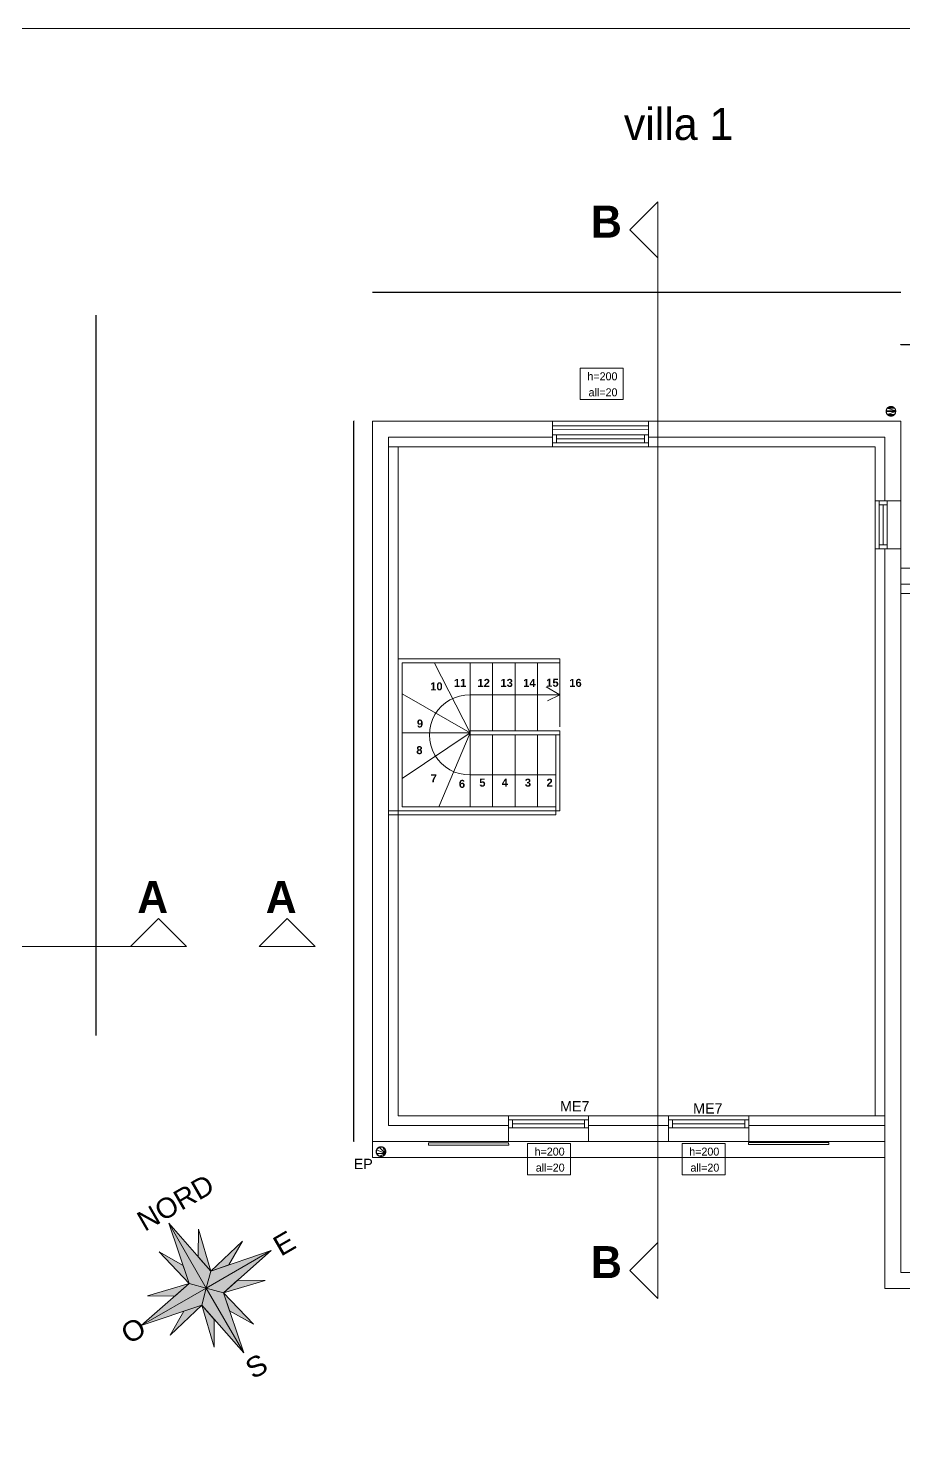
# Model space of a CAD drawing. Header units: metres. Extents: x -12536 to 12621, y -17191 to 9596.
# Drawn here: x -9875 to -8782, y 6367 to 8149 of the extents above; entities that cross this region are included whole.
import ezdxf
from ezdxf.enums import TextEntityAlignment as Align
from ezdxf.lldxf.tags import DXFTag

# ---------------------------------------------------------------- set-up
doc = ezdxf.new("R2010")
doc.units = ezdxf.units.M
doc.header["$MEASUREMENT"] = 0
doc.header["$PDMODE"] = 2
doc.header["$PDSIZE"] = 0.25
for name, color, linetype in [('Calque commun', 7, 'Continuous'), ('Cotations', 7, 'Continuous'), ('Layer100', 7, 'Continuous'), ('Layer4', 7, 'Continuous'), ('Layer9', 7, 'Continuous'), ('Textes', 7, 'Continuous')]:
    doc.layers.add(name, color=color, linetype=linetype)
doc.styles.add('Arial', font='arial.ttf', dxfattribs={"height": 0.128})
doc.styles.add('Arial11', font='arial.ttf', dxfattribs={"width": 1.037433, "height": 1.5})
doc.styles.add('Arial12', font='arial.ttf', dxfattribs={"width": 1.027642, "height": 1.5})
doc.styles.add('Arial13', font='arial.ttf', dxfattribs={"width": 0.996783, "height": 1.5})
doc.styles.add('Arial14', font='arial.ttf', dxfattribs={"width": 1.037433, "height": 1.5})
doc.styles.add('Arial2', font='', dxfattribs={"height": 0.1})
doc.styles.add('Century Gothic', font='GOTHICB.TTF', dxfattribs={"height": 0.4})
doc.styles.add('Century Gothic4', font='GOTHIC.TTF', dxfattribs={"height": 0.4})
doc.styles.add('Century Gothic6', font='GOTHIC.TTF', dxfattribs={"height": 0.18})
doc.styles.add('Century Gothic8', font='GOTHIC.TTF', dxfattribs={"height": 0.1})
doc.styles.get('Arial2').set_extended_font_data('Arial', bold=True)
tags = doc.linetypes.add('DASHDOT2', pattern=[0.5, 0.25, -0.125, 0, -0.125]).pattern_tags.tags
tags[10:11] = [DXFTag(74, 4), DXFTag(75, 0), DXFTag(340, '0'), DXFTag(46, 1.0), DXFTag(50, 0.0), DXFTag(44, 0.0), DXFTag(45, 0.0)]
tags[8:9] = [DXFTag(74, 4), DXFTag(75, 0), DXFTag(340, '0'), DXFTag(46, 1.0), DXFTag(50, 0.0), DXFTag(44, 0.0), DXFTag(45, 0.0)]
tags[6:7] = [DXFTag(74, 4), DXFTag(75, 0), DXFTag(340, '0'), DXFTag(46, 1.0), DXFTag(50, 0.0), DXFTag(44, 0.0), DXFTag(45, 0.0)]
tags[4:5] = [DXFTag(74, 4), DXFTag(75, 0), DXFTag(340, '0'), DXFTag(46, 1.0), DXFTag(50, 0.0), DXFTag(44, 0.0), DXFTag(45, 0.0)]
tags = doc.linetypes.add('HIDDEN', pattern=[0.375, 0.25, -0.125]).pattern_tags.tags
tags[6:7] = [DXFTag(74, 4), DXFTag(75, 0), DXFTag(340, '0'), DXFTag(46, 1.0), DXFTag(50, 0.0), DXFTag(44, 0.0), DXFTag(45, 0.0)]
tags[4:5] = [DXFTag(74, 4), DXFTag(75, 0), DXFTag(340, '0'), DXFTag(46, 1.0), DXFTag(50, 0.0), DXFTag(44, 0.0), DXFTag(45, 0.0)]
tags = doc.linetypes.add('HIDDENX2', pattern=[0.75, 0.5, -0.25]).pattern_tags.tags
tags[6:7] = [DXFTag(74, 4), DXFTag(75, 0), DXFTag(340, '0'), DXFTag(46, 1.0), DXFTag(50, 0.0), DXFTag(44, 0.0), DXFTag(45, 0.0)]
tags[4:5] = [DXFTag(74, 4), DXFTag(75, 0), DXFTag(340, '0'), DXFTag(46, 1.0), DXFTag(50, 0.0), DXFTag(44, 0.0), DXFTag(45, 0.0)]
doc.dimstyles.new('DIM7', dxfattribs={"dimtxt": 0.18, "dimasz": 0.035, "dimexe": 0.05, "dimexo": 0, "dimgap": 0.05, "dimtad": 1, "dimzin": 1, "dimdsep": 46, "dimtxsty": 'Century Gothic6', "dimblk": 'ORIGIN', "dimcen": 0.09, "dimdle": 0.05, "dimadec": 0, "dimazin": 0, "dimtfac": 1, "dimtdec": 4, "dimtix": 1, "dimtofl": 0, "dimtmove": 0, "dimatfit": 3, "dimfxl": 0.05, "dimfxlon": 1, "dimfrac": 2, "dimtolj": 1, "dimtzin": 0, "dimarcsym": 2})

# ---------------------------------------------------------------- blocks, each defined once
blk = doc.blocks.new('_ORIGIN')
at = {"color": 0, "linetype": 'ByBlock', "lineweight": -2}
blk.add_line((0, 0), (-1, 0), dxfattribs=at)
blk.add_circle((0, 0), 0.5, dxfattribs=at)
blk = doc.blocks.new('*D451')
at = {"layer": 'Calque commun', "color": 0, "linetype": 'ByBlock', "lineweight": -2, "transparency": 16777216}
for p, q in [((-9468.3, 7658.3), (-9468.4, 7658.3)), ((-9468.4, 7658.3), (-9468.4, 7658.2)), ((-9468.4, 6758.3), (-9468.4, 7658.2)), ((-9468.3, 6758.3), (-9468.4, 6758.3))]:
    blk.add_line(p, q, dxfattribs=at)
at = {"layer": 'Calque commun', "color": 0, "linetype": 'Continuous', "lineweight": -2, "transparency": 16777216}
blk.add_line((-9468.4, 7658.3), (-9468.4, 7658.3), dxfattribs=at)
at = {"layer": 'Defpoints', "color": 0, "linetype": 'Continuous', "transparency": 16777216}
for p in [(-9468.4, 7658.3), (-9397.5, 7658.3), (-9397.5, 6758.3)]:
    blk.add_point(p, dxfattribs=at)
at = {"layer": 'Calque commun', "color": 0, "linetype": 'Continuous', "lineweight": -2, "transparency": 16777216, "xscale": 0.03500000014901161, "yscale": 0.03500000014901161, "zscale": 0.03500000014901161, "rotation": 270}
for p in [(-9468.4, 7658.3), (-9468.4, 6758.3)]:
    blk.add_blockref('_ORIGIN', p, dxfattribs=at)
at = {"layer": 'Calque commun', "color": 0, "linetype": 'Continuous', "lineweight": 5, "transparency": 16777216, "insert": (-9468.4, 7208.3), "char_height": 0.18, "attachment_point": 8, "rotation": 90, "line_spacing_factor": 0.773441, "style": 'Century Gothic6'}
blk.add_mtext('\\A1;900.00', dxfattribs=at)
blk = doc.blocks.new('Block52766')
at = {"layer": 'Calque commun', "color": 7, "linetype": 'Continuous', "lineweight": 20}
for p, q in [((30.904, -15.671), (30.704, -15.671)), ((30.904, -15.871), (30.904, -15.871))]:
    blk.add_line(p, q, dxfattribs=at)
at = {"layer": 'Calque commun', "color": 7, "linetype": 'Continuous', "lineweight": 5}
blk.add_line((30.904, -15.991), (31.024, -15.991), dxfattribs=at)
blk = doc.blocks.new('Block52770')
at = {"layer": 'Calque commun', "color": 7, "linetype": 'Continuous', "lineweight": 20}
for p, q in [((37.304, -16.667), (37.304, -15.671)), ((37.304, -24.671), (37.304, -17.267))]:
    blk.add_line(p, q, dxfattribs=at)
at = {"layer": 'Calque commun', "color": 7, "linetype": 'Continuous', "lineweight": 5}
for p, q in [((36.984, -16.667), (36.984, -15.991)), ((37.104, -16.667), (37.104, -15.871)), ((36.984, -24.351), (36.984, -17.267)), ((37.104, -24.471), (37.104, -17.267))]:
    blk.add_line(p, q, dxfattribs=at)
blk = doc.blocks.new('Block52771')
at = {"layer": 'Calque commun', "color": 7, "linetype": 'Continuous', "lineweight": 20}
for p, q in [((30.704, -15.671), (32.954, -15.671)), ((34.154, -15.671), (37.304, -15.671))]:
    blk.add_line(p, q, dxfattribs=at)
at = {"layer": 'Calque commun', "color": 7, "linetype": 'Continuous', "lineweight": 5}
for p, q in [((30.904, -15.871), (32.954, -15.871)), ((31.024, -15.991), (32.954, -15.991)), ((34.154, -15.871), (37.104, -15.871)), ((34.154, -15.991), (36.984, -15.991))]:
    blk.add_line(p, q, dxfattribs=at)
blk = doc.blocks.new('Block52772')
at = {"layer": 'Calque commun', "color": 7, "linetype": 'Continuous', "lineweight": 20}
blk.add_line((30.704, -15.671), (30.704, -24.671), dxfattribs=at)
at = {"layer": 'Calque commun', "color": 7, "linetype": 'Continuous', "lineweight": 5}
for p, q in [((30.904, -15.871), (30.904, -24.471)), ((31.024, -15.991), (31.024, -24.351))]:
    blk.add_line(p, q, dxfattribs=at)
blk = doc.blocks.new('Block52773')
at = {"layer": 'Calque commun', "color": 7, "linetype": 'Continuous', "lineweight": 5}
for p, q in [((31.024, -24.351), (32.404, -24.351)), ((33.404, -24.351), (34.404, -24.351)), ((35.404, -24.351), (37.104, -24.351)), ((37.104, -24.351), (37.104, -24.671)), ((30.904, -24.471), (32.404, -24.471)), ((33.404, -24.471), (34.404, -24.471)), ((35.404, -24.471), (37.104, -24.471))]:
    blk.add_line(p, q, dxfattribs=at)
at = {"layer": 'Calque commun', "color": 7, "linetype": 'Continuous', "lineweight": 20}
for p, q in [((30.704, -24.671), (32.404, -24.671)), ((33.404, -24.671), (34.404, -24.671)), ((35.404, -24.671), (37.104, -24.671))]:
    blk.add_line(p, q, dxfattribs=at)
blk = doc.blocks.new('@PRES_1_$$_1-7')
at = {"layer": 'Calque commun', "color": 5, "linetype": 'Continuous', "lineweight": 5}
for p, q in [((0, 0.32), (1.2, 0.32)), ((1.2, 0.15), (0, 0.15)), ((1.2, 0.05), (0, 0.05)), ((0, 0), (1.2, 0)), ((0.05, 0.05), (0.05, 0.15)), ((0.05, 0.1), (1.15, 0.1)), ((1.15, 0.15), (1.15, 0.05))]:
    blk.add_line(p, q, dxfattribs=at)
blk = doc.blocks.new('@PRES_1_$$_1-8')
at = {"layer": 'Calque commun', "color": 7, "linetype": 'Continuous', "lineweight": 5}
blk.add_line((0, 0), (0, 0.32), dxfattribs=at)
blk = doc.blocks.new('@PRES_1_$$_1-9')
at = {"layer": 'Calque commun', "color": 7, "linetype": 'Continuous', "lineweight": 5}
blk.add_line((0, 0), (0, 0.32), dxfattribs=at)
blk = doc.blocks.new('INTER_2D_COMB3')
at = {"layer": 'Layer4', "color": 0, "linetype": 'ByBlock', "lineweight": -2}
for name in ['@PRES_1_$$_1-7', '@PRES_1_$$_1-8']:
    blk.add_blockref(name, (0, 0), dxfattribs=at)
at = {"layer": 'Layer4', "color": 0, "linetype": 'ByBlock', "lineweight": -2, "extrusion": (0, 0, -1), "xscale": -1, "yscale": -1, "zscale": -1, "rotation": 180}
blk.add_blockref('@PRES_1_$$_1-9', (-1.2, 0), dxfattribs=at)
blk = doc.blocks.new('PLACED_COMB3')
at = {"layer": 'Layer4', "color": 0, "linetype": 'ByBlock', "lineweight": -2}
blk.add_blockref('INTER_2D_COMB3', (0, 0), dxfattribs=at)
blk = doc.blocks.new('@PRES_1_$$_1-14')
at = {"layer": 'Calque commun', "color": 5, "linetype": 'Continuous', "lineweight": 5}
for p, q in [((0, 0.32), (0.6, 0.32)), ((0.6, 0.15), (0, 0.15)), ((0.6, 0.05), (0, 0.05)), ((0, 0), (0.6, 0)), ((0.05, 0.05), (0.05, 0.15)), ((0.05, 0.1), (0.55, 0.1)), ((0.55, 0.15), (0.55, 0.05))]:
    blk.add_line(p, q, dxfattribs=at)
blk = doc.blocks.new('@PRES_1_$$_1-15')
at = {"layer": 'Calque commun', "color": 0, "linetype": 'ByBlock', "lineweight": -2}
blk.add_line((0, 0), (0, 0.32), dxfattribs=at)
blk = doc.blocks.new('@PRES_1_$$_1-16')
at = {"layer": 'Calque commun', "color": 0, "linetype": 'ByBlock', "lineweight": -2}
blk.add_line((0, 0), (0, 0.32), dxfattribs=at)
blk = doc.blocks.new('INTER_2D_COMB6')
at = {"layer": 'Layer4', "color": 0, "linetype": 'ByBlock', "lineweight": -2}
blk.add_blockref('@PRES_1_$$_1-14', (0, 0), dxfattribs=at)
at = {"layer": 'Layer4', "color": 7, "linetype": 'Continuous', "lineweight": 5}
blk.add_blockref('@PRES_1_$$_1-15', (0, 0), dxfattribs=at)
at = {"layer": 'Layer4', "color": 7, "linetype": 'Continuous', "lineweight": 5, "extrusion": (0, 0, -1), "xscale": -1, "yscale": -1, "zscale": -1, "rotation": 180}
blk.add_blockref('@PRES_1_$$_1-16', (-0.6, 0), dxfattribs=at)
blk = doc.blocks.new('PLACED_COMB6')
at = {"layer": 'Layer4', "color": 0, "linetype": 'ByBlock', "lineweight": -2}
blk.add_blockref('INTER_2D_COMB6', (0, 0), dxfattribs=at)
blk = doc.blocks.new('*D452')
at = {"layer": 'Calque commun', "color": 0, "linetype": 'Continuous', "lineweight": -2, "transparency": 16777216}
blk.add_line((-9790.5, 7790.8), (-9790.5, 7790.8), dxfattribs=at)
at = {"layer": 'Calque commun', "color": 0, "linetype": 'ByBlock', "lineweight": -2, "transparency": 16777216}
for p, q in [((-9790.4, 7790.7), (-9790.5, 7790.7)), ((-9790.5, 6890.8), (-9790.5, 7790.7)), ((-9790.5, 7790.7), (-9790.5, 7790.7)), ((-9790.4, 6890.7), (-9790.5, 6890.7))]:
    blk.add_line(p, q, dxfattribs=at)
at = {"layer": 'Defpoints', "color": 0, "linetype": 'Continuous', "transparency": 16777216}
for p in [(-9790.5, 7790.7), (-9742.7, 7790.7), (-9742.7, 6890.7)]:
    blk.add_point(p, dxfattribs=at)
at = {"layer": 'Calque commun', "color": 0, "linetype": 'Continuous', "lineweight": -2, "transparency": 16777216, "xscale": 0.03500000014901161, "yscale": 0.03500000014901161, "zscale": 0.03500000014901161, "rotation": 270}
for p in [(-9790.5, 7790.7), (-9790.5, 6890.7)]:
    blk.add_blockref('_ORIGIN', p, dxfattribs=at)
at = {"layer": 'Calque commun', "color": 0, "linetype": 'Continuous', "lineweight": 5, "transparency": 16777216, "insert": (-9790.5, 7340.7), "char_height": 0.18, "attachment_point": 8, "rotation": 90, "line_spacing_factor": 0.773441, "style": 'Century Gothic6'}
blk.add_mtext('\\A1;900.00', dxfattribs=at)
blk = doc.blocks.new('Block54734')
at = {"layer": 'Calque commun', "color": 7, "linetype": 'Continuous', "lineweight": 20}
blk.add_line((37.104, -26.507), (37.104, -17.507), dxfattribs=at)
at = {"layer": 'Calque commun', "color": 7, "linetype": 'Continuous', "lineweight": 5}
for p, q in [((37.304, -26.307), (37.304, -17.707)), ((37.424, -26.187), (37.424, -17.827))]:
    blk.add_line(p, q, dxfattribs=at)
blk = doc.blocks.new('Block54735')
at = {"layer": 'Calque commun', "color": 7, "linetype": 'Continuous', "lineweight": 5}
for p, q in [((37.304, -17.827), (37.304, -17.507)), ((43.504, -17.827), (43.504, -17.507)), ((37.304, -17.707), (40.084, -17.707)), ((41.284, -17.707), (43.504, -17.707)), ((37.304, -17.827), (40.084, -17.827)), ((41.284, -17.827), (43.504, -17.827))]:
    blk.add_line(p, q, dxfattribs=at)
at = {"layer": 'Calque commun', "color": 7, "linetype": 'Continuous', "lineweight": 20}
for p, q in [((37.304, -17.507), (40.084, -17.507)), ((41.284, -17.507), (43.504, -17.507))]:
    blk.add_line(p, q, dxfattribs=at)
blk = doc.blocks.new('Block54737')
at = {"layer": 'Calque commun', "color": 7, "linetype": 'Continuous', "lineweight": 5}
for p, q in [((37.424, -26.187), (38.302, -26.187)), ((39.502, -26.187), (41.299, -26.187)), ((42.499, -26.187), (43.384, -26.187)), ((37.304, -26.307), (38.302, -26.307)), ((39.502, -26.307), (41.299, -26.307)), ((42.499, -26.307), (43.504, -26.307))]:
    blk.add_line(p, q, dxfattribs=at)
at = {"layer": 'Calque commun', "color": 7, "linetype": 'Continuous', "lineweight": 20}
for p, q in [((37.104, -26.507), (38.302, -26.507)), ((39.502, -26.507), (41.299, -26.507)), ((42.499, -26.507), (43.704, -26.507))]:
    blk.add_line(p, q, dxfattribs=at)
blk = doc.blocks.new('@PRES_1_$$_1-44')
at = {"layer": 'Calque commun', "color": 5, "linetype": 'Continuous', "lineweight": 5}
for p, q in [((0, 0.32), (1, 0.32)), ((1, 0.15), (0, 0.15)), ((1, 0.05), (0, 0.05)), ((0, 0), (1, 0)), ((0.05, 0.05), (0.05, 0.15)), ((0.05, 0.1), (0.95, 0.1)), ((0.95, 0.15), (0.95, 0.05))]:
    blk.add_line(p, q, dxfattribs=at)
blk = doc.blocks.new('@PRES_1_$$_1-45')
at = {"layer": 'Calque commun', "color": 7, "linetype": 'Continuous', "lineweight": 5}
blk.add_line((0, 0), (0, 0.32), dxfattribs=at)
blk = doc.blocks.new('@PRES_1_$$_1-46')
at = {"layer": 'Calque commun', "color": 7, "linetype": 'Continuous', "lineweight": 5}
blk.add_line((0, 0), (0, 0.32), dxfattribs=at)
blk = doc.blocks.new('INTER_2D_COMB16')
at = {"layer": 'Calque commun', "color": 0, "linetype": 'ByBlock', "lineweight": -2}
for name in ['@PRES_1_$$_1-44', '@PRES_1_$$_1-45']:
    blk.add_blockref(name, (0, 0), dxfattribs=at)
at = {"layer": 'Calque commun', "color": 0, "linetype": 'ByBlock', "lineweight": -2, "extrusion": (0, 0, -1), "xscale": -1, "yscale": -1, "zscale": -1, "rotation": 180}
blk.add_blockref('@PRES_1_$$_1-46', (-1, 0), dxfattribs=at)
blk = doc.blocks.new('PLACED_COMB16')
at = {"layer": 'Calque commun', "color": 0, "linetype": 'ByBlock', "lineweight": -2}
blk.add_blockref('INTER_2D_COMB16', (0, 0), dxfattribs=at)
blk = doc.blocks.new('*D454')
at = {"layer": 'Calque commun', "color": 0, "linetype": 'ByBlock', "lineweight": -2, "transparency": 16777216}
for p, q in [((-9445.1, 7819.3), (-9445.1, 7819.4)), ((-9445.1, 7819.3), (-8785.1, 7819.3)), ((-8785.1, 7819.3), (-8785.1, 7819.4)), ((-8785.1, 7819.3), (-8785.1, 7819.3))]:
    blk.add_line(p, q, dxfattribs=at)
at = {"layer": 'Calque commun', "color": 0, "linetype": 'Continuous', "lineweight": -2, "transparency": 16777216}
blk.add_line((-8785.1, 7819.3), (-8785, 7819.3), dxfattribs=at)
at = {"layer": 'Defpoints', "color": 0, "linetype": 'Continuous', "transparency": 16777216}
for p in [(-8785.1, 7819.3), (-9445.1, 7753.8), (-8785.1, 7753.8)]:
    blk.add_point(p, dxfattribs=at)
at = {"layer": 'Calque commun', "color": 0, "linetype": 'Continuous', "lineweight": -2, "transparency": 16777216, "xscale": 0.03500000014901161, "yscale": 0.03500000014901161, "zscale": 0.03500000014901161, "rotation": 180}
for p in [(-9445.1, 7819.3), (-8785.1, 7819.3)]:
    blk.add_blockref('_ORIGIN', p, dxfattribs=at)
at = {"layer": 'Calque commun', "color": 0, "linetype": 'Continuous', "lineweight": 5, "transparency": 16777216, "insert": (-9115.1, 7819.4), "char_height": 0.18, "attachment_point": 8, "line_spacing_factor": 0.773441, "style": 'Century Gothic6'}
blk.add_mtext('\\A1;660.00', dxfattribs=at)
blk = doc.blocks.new('*D455')
at = {"layer": 'Calque commun', "color": 0, "linetype": 'ByBlock', "lineweight": -2, "transparency": 16777216}
for p, q in [((-8785.1, 7753.7), (-8785.1, 7753.8)), ((-8785.1, 7753.8), (-8165.1, 7753.8)), ((-8165.1, 7753.7), (-8165.1, 7753.8)), ((-8165.1, 7753.8), (-8165.1, 7753.8))]:
    blk.add_line(p, q, dxfattribs=at)
at = {"layer": 'Calque commun', "color": 0, "linetype": 'Continuous', "lineweight": -2, "transparency": 16777216}
blk.add_line((-8165.1, 7753.8), (-8165, 7753.8), dxfattribs=at)
at = {"layer": 'Defpoints', "color": 0, "linetype": 'Continuous', "transparency": 16777216}
for p in [(-8165.1, 7753.8), (-8785.1, 7688.2), (-8165.1, 7688.2)]:
    blk.add_point(p, dxfattribs=at)
at = {"layer": 'Calque commun', "color": 0, "linetype": 'Continuous', "lineweight": -2, "transparency": 16777216, "xscale": 0.03500000014901161, "yscale": 0.03500000014901161, "zscale": 0.03500000014901161, "rotation": 180}
for p in [(-8785.1, 7753.8), (-8165.1, 7753.8)]:
    blk.add_blockref('_ORIGIN', p, dxfattribs=at)
at = {"layer": 'Calque commun', "color": 0, "linetype": 'Continuous', "lineweight": 5, "transparency": 16777216, "insert": (-8475.1, 7753.8), "char_height": 0.18, "attachment_point": 8, "line_spacing_factor": 0.773441, "style": 'Century Gothic6'}
blk.add_mtext('\\A1;620.00', dxfattribs=at)
blk = doc.blocks.new('nordmichel')
at = {"layer": 'Layer9', "color": 7, "linetype": 'Continuous', "lineweight": 5}
for p, q in [((0.04, 5.58, 121.08), (-0.89, 0.93, 121.08)), ((0.04, 0, 121.08), (0.04, 5.58, 121.08)), ((0.04, 5.58, 121.08), (0.04, 0, 121.08)), ((0.97, 0.93, 121.08), (0.04, 5.58, 121.08)), ((-0.62, 2.32, 121.08), (-1.66, 4.09, 121.08)), ((-1.66, 4.09, 121.08), (-0.89, 0.93, 121.08)), ((1.73, 4.09, 121.08), (0.69, 2.32, 121.08)), ((0.97, 0.93, 121.08), (1.73, 4.09, 121.08)), ((-0.89, 0.93, 121.08), (-0.62, 2.32, 121.08)), ((-0.62, 2.32, 121.08), (-0.62, 2.32, 121.08)), ((0.69, 2.32, 121.08), (0.97, 0.93, 121.08)), ((-0.89, 0.93, 121.08), (-4.05, 1.69, 121.08)), ((-4.05, 1.69, 121.08), (-2.28, 0.65, 121.08)), ((4.12, 1.69, 121.08), (0.97, 0.93, 121.08)), ((2.36, 0.65, 121.08), (4.12, 1.69, 121.08)), ((-0.89, 0.93, 121.08), (-5.55, 0, 121.08)), ((0.04, 0, 121.08), (-5.55, 0, 121.08)), ((-5.55, 0, 121.08), (0.04, 0, 121.08)), ((-5.55, 0, 121.08), (-0.89, -0.93, 121.08)), ((-2.28, 0.65, 121.08), (-0.89, 0.93, 121.08)), ((-0.89, 0.93, 121.08), (0.04, 0, 121.08)), ((0.04, 0, 121.08), (-0.89, 0.93, 121.08)), ((-0.89, 0.93, 121.08), (-0.89, 0.93, 121.08)), ((-0.89, -0.93, 121.08), (0.04, 0, 121.08)), ((0.04, 0, 121.08), (-0.89, -0.93, 121.08)), ((0.04, 0, 121.08), (0.97, 0.93, 121.08)), ((0.04, 0, 121.08), (0.97, 0.93, 121.08)), ((0.04, 0, 121.08), (0.04, 0, 121.08)), ((0.04, 0, 121.08), (0.04, 0, 121.08)), ((0.04, -5.58, 121.08), (0.04, 0, 121.08)), ((0.04, 0, 121.08), (0.04, 0, 121.08)), ((0.97, -0.93, 121.08), (0.04, 0, 121.08)), ((0.04, 0, 121.08), (0.04, -5.58, 121.08)), ((0.04, 0, 121.08), (0.97, -0.93, 121.08)), ((5.62, 0, 121.08), (0.04, 0, 121.08)), ((5.62, 0, 121.08), (0.04, 0, 121.08)), ((0.97, 0.93, 121.08), (0.97, 0.93, 121.08)), ((0.97, 0.93, 121.08), (0.97, 0.93, 121.08)), ((0.97, 0.93, 121.08), (5.62, 0, 121.08)), ((0.97, 0.93, 121.08), (2.36, 0.65, 121.08)), ((0.97, -0.93, 121.08), (5.62, 0, 121.08)), ((2.36, 0.65, 121.08), (2.36, 0.65, 121.08)), ((-2.28, -0.65, 121.08), (-4.05, -1.69, 121.08)), ((-4.05, -1.69, 121.08), (-0.89, -0.93, 121.08)), ((-0.89, -0.93, 121.08), (-2.28, -0.65, 121.08)), ((-0.89, -0.93, 121.08), (-1.66, -4.09, 121.08)), ((-0.89, -0.93, 121.08), (-0.89, -0.93, 121.08)), ((-0.62, -2.32, 121.08), (-0.89, -0.93, 121.08)), ((-0.89, -0.93, 121.08), (-0.89, -0.93, 121.08)), ((-0.89, -0.93, 121.08), (0.04, -5.58, 121.08)), ((-0.89, -0.93, 121.08), (-0.89, -0.93, 121.08)), ((0.04, -5.58, 121.08), (0.97, -0.93, 121.08)), ((0.97, -0.93, 121.08), (0.69, -2.32, 121.08)), ((2.36, -0.65, 121.08), (0.97, -0.93, 121.08)), ((0.97, -0.93, 121.08), (0.97, -0.93, 121.08)), ((1.73, -4.09, 121.08), (0.97, -0.93, 121.08)), ((0.97, -0.93, 121.08), (4.12, -1.69, 121.08)), ((0.97, -0.93, 121.08), (0.97, -0.93, 121.08)), ((4.12, -1.69, 121.08), (2.36, -0.65, 121.08)), ((4.12, -1.69, 121.08), (4.12, -1.69, 121.08)), ((-1.66, -4.09, 121.08), (-0.62, -2.32, 121.08)), ((-0.62, -2.32, 121.08), (-0.62, -2.32, 121.08)), ((0.69, -2.32, 121.08), (0.69, -2.32, 121.08)), ((0.69, -2.32, 121.08), (1.73, -4.09, 121.08))]:
    blk.add_line(p, q, dxfattribs=at)
at = {"layer": 'Layer9', "color": 54, "linetype": 'Continuous', "lineweight": 5, "true_color": 0x999900}
for points in [[(0.04, 0, 121.08), (0.04, 5.58, 121.08), (-0.89, 0.93, 121.08)], [(0.69, 2.32, 121.08), (0.97, 0.93, 121.08), (1.73, 4.09, 121.08)]]:
    blk.add_trace(points, dxfattribs=at)
at = {"layer": 'Layer9', "color": 51, "linetype": 'Continuous', "lineweight": 5, "true_color": 0xffff7f}
for points in [[(0.04, 5.58, 121.08), (0.04, 0, 121.08), (0.97, 0.93, 121.08)], [(-0.89, 0.93, 121.08), (-0.62, 2.32, 121.08), (-1.66, 4.09, 121.08)]]:
    blk.add_trace(points, dxfattribs=at)
at = {"layer": 'Layer9', "color": 9, "linetype": 'Continuous', "lineweight": 5, "true_color": 0xc0c0c0}
for points in [[(-2.28, 0.65, 121.08), (-0.89, 0.93, 121.08), (-4.05, 1.69, 121.08)], [(-5.55, 0, 121.08), (-0.89, -0.93, 121.08), (0.04, 0, 121.08)]]:
    blk.add_trace(points, dxfattribs=at)
at = {"layer": 'Layer9', "color": 134, "linetype": 'Continuous', "lineweight": 5, "true_color": 0x009999}
for points in [[(0.97, 0.93, 121.08), (2.36, 0.65, 121.08), (4.12, 1.69, 121.08)], [(0.04, 0, 121.08), (0.97, -0.93, 121.08), (5.62, 0, 121.08)]]:
    blk.add_trace(points, dxfattribs=at)
at = {"layer": 'Layer9', "color": 180, "linetype": 'Continuous', "lineweight": 5, "true_color": 0x3f00ff}
for points in [[(-5.55, 0, 121.08), (0.04, 0, 121.08), (-0.89, 0.93, 121.08)], [(-4.05, -1.69, 121.08), (-0.89, -0.93, 121.08), (-2.28, -0.65, 121.08)]]:
    blk.add_trace(points, dxfattribs=at)
at = {"layer": 'Layer9', "color": 240, "linetype": 'Continuous', "lineweight": 5, "true_color": 0xff003f}
for points in [[(0.04, 0, 121.08), (-0.89, -0.93, 121.08), (0.04, -5.58, 121.08)], [(0.97, -0.93, 121.08), (0.69, -2.32, 121.08), (1.73, -4.09, 121.08)]]:
    blk.add_trace(points, dxfattribs=at)
at = {"layer": 'Layer9', "color": 4, "linetype": 'Continuous', "lineweight": 5, "true_color": 0x00ffff}
for points in [[(0.04, 0, 121.08), (0.97, 0.93, 121.08), (5.62, 0, 121.08)], [(0.97, -0.93, 121.08), (4.12, -1.69, 121.08), (2.36, -0.65, 121.08)]]:
    blk.add_trace(points, dxfattribs=at)
at = {"layer": 'Layer9', "color": 40, "linetype": 'Continuous', "lineweight": 5, "true_color": 0xffbf00}
for points in [[(0.04, -5.58, 121.08), (0.97, -0.93, 121.08), (0.04, 0, 121.08)], [(-1.66, -4.09, 121.08), (-0.62, -2.32, 121.08), (-0.89, -0.93, 121.08)]]:
    blk.add_trace(points, dxfattribs=at)
at = {"layer": 'Layer9', "color": 7, "linetype": 'ByBlock', "lineweight": -2}
for s, rotation, style, width, p in [('NORD', 359.9992, 'Arial13', 0.996783, (-1.84, 5.91, 121.08)), ('O', 359.9993, 'Arial12', 1.027642, (-7.08, -0.76, 121.08)), ('E', 359.9993, 'Arial14', 1.037433, (6.01, -0.76, 121.08)), ('S', 359.9993, 'Arial11', 1.037433, (-0.36, -7.65, 121.08))]:
    blk.add_text(s, height=1.5, rotation=rotation, dxfattribs=dict(at, style=style, width=width)).set_placement(p)
blk = doc.blocks.new('fleche08')
at = {"layer": 'Layer100', "color": 6, "linetype": 'Continuous', "lineweight": 20}
mesh = blk.add_polyface(dxfattribs=at)
corners = [(-0.35, -0.35), (0, 0), (0.35, -0.35)]
mesh.append_faces([[corners[k] for k in face] for face in [(0, 1, 2)]], dxfattribs={"color": 6})

msp = doc.modelspace()

# ---------------------------------------------------------------- linework, layer by layer
at = {"layer": 'Calque commun', "color": 12, "linetype": 'Continuous', "lineweight": 20}
for p, q in [((-9100.101, 7638.26), (-9100.101, 7658.259)), ((-8805.101, 7638.26), (-9100.101, 7638.26)), ((-8805.101, 7558.683), (-8805.101, 7638.26)), ((-8805.186, 7558.683), (-8785.102, 7558.683)), ((-8805.101, 7498.684), (-8785.102, 7498.684)), ((-8805.101, 6778.259), (-8805.101, 7474.72)), ((-8785.102, 7454.721), (-8785.102, 6594.72)), ((-8817.102, 7276.257), (-8817.102, 7283.258)), ((-8975.101, 6778.259), (-8805.101, 6778.259)), ((-8975.101, 6758.259), (-8975.101, 6778.259))]:
    msp.add_line(p, q, dxfattribs=at)
at = {"layer": 'Calque commun', "color": 15, "linetype": 'Continuous', "lineweight": 20}
for p, q in [((-8913.103, 7626.259), (-8918.103, 7626.259)), ((-9425.1, 7171.257), (-9216.103, 7171.257)), ((-9425.1, 7166.256), (-9425.1, 7171.257)), ((-9425.1, 7166.256), (-9216.103, 7166.256)), ((-9216.103, 7166.256), (-9216.103, 7171.257)), ((-9216.103, 7171.257), (-9211.103, 7171.257)), ((-8817.102, 7121.257), (-8817.101, 7116.257)), ((-9121.101, 6790.26), (-9116.1, 6790.26))]:
    msp.add_line(p, q, dxfattribs=at)
at = {"layer": 'Calque commun', "color": 7, "linetype": 'Continuous', "lineweight": 5}
for p, q in [((-9211.1, 7361.258), (-9413.089, 7361.258)), ((-9211.1, 7361.258), (-9413.089, 7361.258)), ((-9413.089, 7361.258), (-9413.089, 7171.257)), ((-9216.1, 7361.258), (-9211.1, 7361.258)), ((-9211.1, 7361.258), (-9211.102, 7276.258)), ((-9211.1, 7361.258), (-9211.1, 7356.258)), ((-9211.1, 7356.258), (-9408.089, 7356.258)), ((-9408.089, 7356.258), (-9408.089, 7176.257)), ((-9367.846, 7355.998), (-9323.099, 7268.758)), ((-9323.099, 7266.258), (-9323.099, 7356.258)), ((-9295.1, 7356.258), (-9295.1, 7271.259)), ((-9267.1, 7356.258), (-9267.1, 7271.259)), ((-9239.1, 7356.258), (-9239.1, 7271.259)), ((-9211.166, 7316.224), (-9228.12, 7326.377)), ((-9323.099, 7268.758), (-9408.089, 7317.434)), ((-9211.1, 7316.224), (-9323.099, 7316.258)), ((-9211.166, 7316.224), (-9226.673, 7308.912)), ((-9323.099, 7266.258), (-9323.099, 7271.259)), ((-9323.099, 7271.259), (-9211.1, 7271.259)), ((-9323.099, 7271.259), (-9211.103, 7271.259)), ((-9323.099, 7266.258), (-9323.099, 7271.259)), ((-9211.103, 7171.257), (-9211.103, 7271.259)), ((-9211.1, 7271.259), (-9211.1, 7266.258)), ((-9211.1, 7271.258), (-9211.1, 7266.258)), ((-9323.099, 7268.758), (-9408.089, 7211.583)), ((-9323.099, 7268.758), (-9408.089, 7268.758)), ((-9362.239, 7176.258), (-9323.099, 7268.758)), ((-9323.099, 7266.258), (-9323.099, 7176.257)), ((-9323.099, 7176.257), (-9323.099, 7266.258)), ((-9323.099, 7266.258), (-9323.099, 7176.257)), ((-9211.102, 7266.258), (-9323.099, 7266.258)), ((-9211.1, 7266.258), (-9323.099, 7266.258)), ((-9323.099, 7266.258), (-9216.103, 7266.258)), ((-9295.1, 7266.258), (-9295.1, 7176.257)), ((-9267.1, 7266.258), (-9267.1, 7176.257)), ((-9239.1, 7266.258), (-9239.1, 7176.257)), ((-9216.103, 7171.257), (-9216.103, 7266.258)), ((-9216.103, 7216.258), (-9323.099, 7216.256)), ((-9216.103, 7216.258), (-9323.099, 7216.258)), ((-9211.102, 7220.007), (-9211.102, 7202.927)), ((-9413.089, 7171.257), (-9216.103, 7171.257)), ((-9408.089, 7176.257), (-9216.103, 7176.257)), ((-9216.103, 7171.257), (-9216.103, 7176.257)), ((-9216.103, 7171.257), (-9211.103, 7171.257)), ((-9211.103, 7171.257), (-9216.103, 7171.257)), ((-9413.1, 7106.256), (-9413.1, 7112.255)), ((-8817.102, 7056.257), (-8817.102, 7062.257))]:
    msp.add_line(p, q, dxfattribs=at)
at = {"layer": 'Calque commun', "color": 16, "linetype": 'Continuous', "lineweight": 20}
for p, q in [((-9413.089, 7360.999), (-9378.102, 7361.071)), ((-9378.102, 7361.071), (-9378.102, 7361.258))]:
    msp.add_line(p, q, dxfattribs=at)
at = {"layer": 'Calque commun', "color": 4, "linetype": 'Continuous', "lineweight": 20}
msp.add_line((-8817.102, 7366.258), (-8817.102, 7359.258), dxfattribs=at)
at = {"layer": 'Calque commun', "color": 7, "linetype": 'HIDDENX2', "lineweight": 5}
msp.add_line((-9323.099, 7216.257), (-9216.103, 7216.258), dxfattribs=at)
at = {"layer": 'Calque commun', "color": 7, "linetype": 'Continuous', "lineweight": 5, "flags": 128}
msp.add_lwpolyline([(-9323.1, 7316.258, 1.01989745), (-9323.1, 7216.258)], format="xyb", dxfattribs=at)
at = {"layer": 'Calque commun', "color": 12, "linetype": 'Continuous', "lineweight": 20}
for points in [[(-9220.101, 7658.259, 0), (-9220.101, 7638.26, 0), (-9425.101, 7638.26, 0), (-9425.101, 7253.204, 0), (-9425.101, 7253.204, 0)], [(-9425.101, 7253.204, 0), (-9425.101, 7253.204, 0), (-9425.101, 6778.259, 0), (-9275.101, 6778.259, 0), (-9275.101, 6758.259, 0)], [(-9175.101, 6758.259, 0), (-9175.101, 6778.259, 0), (-9075.101, 6778.259, 0), (-9075.101, 6758.259, 0)]]:
    msp.add_polyline3d(points, dxfattribs=at)
at = {"layer": 'Calque commun', "color": 9, "linetype": 'Continuous', "lineweight": 20}
msp.add_polyline3d([(-9413.1, 6790.26, 0), (-9413.1, 7626.259, 0), (-9419.1, 7626.259, 0), (-8817.102, 7626.259, 0), (-8817.102, 6790.26, 0)], close=True, dxfattribs=at)
at = {"layer": 'Cotations', "color": 1, "linetype": 'DASHDOT2', "lineweight": 20}
msp.add_line((-11970.231, 7001.633), (-9677.489, 7001.633), dxfattribs=at)
at = {"layer": 'Cotations', "color": 1, "linetype": 'DASHDOT2', "lineweight": 20, "flags": 128}
msp.add_lwpolyline([(-9088.687, 7932.102), (-9088.687, 6562.017), (-9088.686, 6562.017)], dxfattribs=at)

# ---------------------------------------------------------------- block references
at = {"layer": 'Calque commun', "color": 0, "linetype": 'ByBlock', "lineweight": -2}
for name, p, xscale, yscale, zscale, rotation in [('fleche08', (-9123.687, 7897.102), 100, 100, 100, 90), ('PLACED_COMB6', (-8817.102, 7558.683), 100, 100, 100, 270), ('PLACED_COMB16', (-9175.1, 6790.26), 100, 100, 100, 180), ('nordmichel', (-9653.454, 6574.665), 16.77721638190214, 16.77721509143239, 16.77721589803696, 30.00066599019747)]:
    msp.add_blockref(name, p, dxfattribs=dict(at, xscale=xscale, yscale=yscale, zscale=zscale, rotation=rotation))
at = {"layer": 'Calque commun', "color": 0, "linetype": 'ByBlock', "lineweight": -2, "xscale": 100, "yscale": 100, "zscale": 100}
for name, p in [('Block52771', (-12515.476, 9225.383)), ('Block52772', (-12515.476, 9225.383)), ('Block52766', (-12515.476, 9225.383)), ('Block52770', (-12515.476, 9225.383)), ('Block54734', (-12515.476, 9225.383)), ('Block54735', (-12515.476, 9225.383)), ('fleche08', (-9712.489, 7036.634)), ('fleche08', (-9551.953, 7036.634)), ('Block52773', (-12515.476, 9225.383)), ('Block54737', (-12515.476, 9225.383))]:
    msp.add_blockref(name, p, dxfattribs=at)
at = {"layer": 'Calque commun', "color": 0, "linetype": 'ByBlock', "lineweight": -2, "extrusion": (0, 0, -1)}
for name, p, xscale, yscale, zscale in [('PLACED_COMB3', (9100.101, 7626.258), 100, 100, 100), ('PLACED_COMB16', (9075.101, 6790.26), -100, -100, -100)]:
    msp.add_blockref(name, p, dxfattribs=dict(at, xscale=xscale, yscale=yscale, zscale=zscale))
at = {"layer": 'Calque commun', "color": 0, "linetype": 'ByBlock', "lineweight": -2, "extrusion": (0, 0, -1), "xscale": -100, "yscale": -100, "zscale": -100, "rotation": 90}
msp.add_blockref('fleche08', (9123.687, 6597.017), dxfattribs=at)

# ---------------------------------------------------------------- texts
at = {"layer": 'Calque commun', "color": 5, "linetype": 'ByBlock', "lineweight": -2, "style": 'Arial2'}
for s, p in [('10', (-9373.106, 7321.849)), ('11', (-9343.469, 7326.19)), ('12', (-9314.041, 7326.19)), ('13', (-9285.324, 7326.19)), ('14', (-9256.957, 7326.19)), ('15', (-9228.12, 7326.377)), ('16', (-9199.346, 7326.19)), ('9', (-9389.763, 7275.406)), ('8', (-9390.464, 7242.138)), ('7', (-9372.582, 7206.745)), ('6', (-9337.241, 7200.039)), ('5', (-9311.745, 7201.573)), ('4', (-9283.745, 7201.573)), ('3', (-9254.849, 7201.522)), ('2', (-9227.745, 7201.573))]:
    msp.add_text(s, height=10, dxfattribs=at).set_placement(p)
at = {"layer": 'Calque commun', "color": 5, "linetype": 'ByBlock', "lineweight": -2, "char_height": 10, "attachment_point": 3, "line_spacing_factor": 1.2, "style": 'Century Gothic8'}
for insert in [(-9139.072, 7719.258), (-9205.095, 6750.552), (-9011.829, 6750.552)]:
    msp.add_mtext('h=200\\Pall=20', dxfattribs=dict(at, insert=insert))
at = {"layer": 'Textes', "color": 5, "linetype": 'ByBlock', "lineweight": -2}
for s, height, style, p in [('villa 1', 40, 'Century Gothic4', (-9131.051, 8009.554)), ('ME7', 12.8, 'Arial', (-9210.835, 6795.774)), ('ME7', 12.8, 'Arial', (-9044.556, 6793.062)), ('EP', 12.8, 'Arial', (-9468.697, 6723.83))]:
    msp.add_text(s, height=height, dxfattribs=dict(at, style=style)).set_placement(p)
at = {"layer": 'Textes', "color": 5, "linetype": 'ByBlock', "lineweight": -2, "style": 'Century Gothic'}
for s, p in [('B', (-9172.192, 7927.538)), ('A', (-9739.179, 7083.527)), ('A', (-9578.643, 7083.527)), ('B', (-9172.192, 6627.453))]:
    msp.add_text(s, height=40, dxfattribs=at).set_placement(p, align=Align.TOP_LEFT)

# ---------------------------------------------------------------- dimensions: what is measured, and where the dimension line sits
at = {"layer": 'Calque commun', "color": 5, "linetype": 'Continuous', "lineweight": 5}
for p1, p2, distance, picture, middle in [((-9445.101, 7753.753), (-8785.102, 7753.753), 65.565, '*D454', (-9115.101, 7819.462)), ((-8785.102, 7688.188), (-8165.102, 7688.188), 65.565, '*D455', (-8475.102, 7753.897)), ((-9397.543, 6758.26), (-9397.543, 7658.259), 70.831, '*D451', (-9468.519, 7208.26))]:
    dim = msp.add_aligned_dim(p1=p1, p2=p2, distance=distance, dimstyle='DIM7', dxfattribs=at)
    dim.commit()
    dim.dimension.update_dxf_attribs({"geometry": picture, "text_midpoint": middle})
dim = msp.add_linear_dim(base=(-9790.483, 7790.72, 0), p1=(-9742.712, 6890.721, 0), p2=(-9742.71, 7790.72, 0), angle=90, dimstyle='DIM7', dxfattribs=at)
dim.commit()
dim.dimension.update_dxf_attribs({"geometry": '*D452', "text_midpoint": (-9790.627, 7340.721, 0)})

# ---------------------------------------------------------------- meshes
at = {"layer": 'Calque commun', "color": 7, "linetype": 'Continuous', "lineweight": 5}
mesh = msp.add_polyface(dxfattribs=at)
corners = [(-6339.111, 8148.796), (-12339.111, 8148.796), (-12339.111, 3948.796), (-6339.111, 3948.796)]
mesh.append_faces([[corners[k] for k in face] for face in [(0, 1, 2, 3)]], dxfattribs={"color": 7})
at = {"layer": 'Calque commun', "color": 11, "linetype": 'Continuous', "lineweight": 20}
mesh = msp.add_polyface(dxfattribs=at)
corners = [(-9185.654, 7724.338), (-9131.818, 7724.338), (-9131.818, 7685.268), (-9185.654, 7685.268)]
mesh.append_faces([[corners[k] for k in face] for face in [(0, 1, 2, 3)]], dxfattribs={"color": 11})
mesh = msp.add_polyface(dxfattribs=at)
corners = [(-8803.177, 7671.945), (-8803.269, 7671.483), (-8803.324, 7671.015), (-8799.639, 7665.001), (-8798.743, 7664.71), (-8798.282, 7664.618), (-8800.869, 7675.399), (-8801.585, 7674.787), (-8801.905, 7674.441), (-8800.478, 7675.66), (-8798.282, 7676.471), (-8796.404, 7676.471), (-8794.208, 7675.66), (-8795.047, 7676.088), (-8801.905, 7666.648), (-8801.585, 7666.302), (-8800.869, 7665.69), (-8803.324, 7670.074), (-8803.177, 7669.144), (-8795.488, 7676.251), (-8795.942, 7676.379), (-8800.478, 7665.428), (-8800.067, 7665.198), (-8792.78, 7674.441), (-8792.227, 7673.679), (-8792.489, 7674.071), (-8802.459, 7673.679), (-8803.049, 7672.398), (-8794.208, 7665.428), (-8793.816, 7665.69), (-8796.404, 7664.618), (-8799.639, 7676.088), (-8798.743, 7676.379), (-8799.197, 7676.251), (-8791.361, 7670.074), (-8791.343, 7670.544), (-8791.361, 7671.015), (-8792.78, 7666.648), (-8792.227, 7667.409), (-8791.509, 7669.144), (-8791.799, 7668.248), (-8791.636, 7668.69), (-8792.489, 7667.018), (-8802.459, 7667.409), (-8803.269, 7669.606), (-8800.067, 7675.891), (-8791.417, 7671.483), (-8791.509, 7671.945), (-8793.446, 7665.982), (-8793.1, 7666.302), (-8795.047, 7665.001), (-8794.619, 7665.198), (-8795.942, 7664.71), (-8796.872, 7664.563), (-8797.813, 7664.563), (-8791.636, 7672.398), (-8791.799, 7672.84), (-8791.996, 7673.268), (-8801.239, 7665.982), (-8802.886, 7672.84), (-8793.816, 7675.399), (-8803.343, 7670.544), (-8795.488, 7664.838), (-8791.996, 7667.82), (-8797.813, 7676.526), (-8796.872, 7676.526), (-8802.689, 7673.268), (-8797.343, 7676.544), (-8791.417, 7669.606), (-8802.197, 7667.018), (-8802.886, 7668.248), (-8803.049, 7668.69), (-8793.1, 7674.787), (-8797.343, 7664.544), (-8802.197, 7674.071), (-8793.446, 7675.107), (-8802.689, 7667.82), (-8801.239, 7675.107), (-8794.619, 7675.891), (-8799.197, 7664.838)]
mesh.append_faces([[corners[k] for k in face] for face in [(3, 21, 22), (23, 24, 25), (9, 31, 45), (28, 50, 51), (16, 15, 58), (17, 2, 61), (50, 52, 62), (59, 26, 66), (64, 65, 67), (34, 39, 68), (14, 43, 69), (53, 54, 73), (60, 72, 75)]], dxfattribs={"vtx0": -1, "color": 11})
mesh.append_faces([[corners[k] for k in face] for face in [(0, 26, 27), (21, 5, 16), (10, 11, 64), (54, 30, 5), (70, 43, 71), (71, 43, 18), (11, 13, 20), (56, 24, 55), (37, 29, 49)]], dxfattribs={"vtx0": -1, "vtx1": -1, "color": 11})
mesh.append_faces([[corners[k] for k in face] for face in [(11, 12, 13), (14, 17, 18), (16, 5, 29), (14, 16, 29), (9, 10, 31), (37, 38, 39), (14, 18, 43), (36, 47, 23), (28, 30, 50), (0, 8, 26), (3, 5, 21), (23, 60, 6), (34, 36, 17), (10, 6, 11), (37, 14, 29), (60, 11, 6), (23, 6, 8), (23, 47, 24), (0, 2, 8), (37, 39, 34), (36, 8, 2), (37, 34, 14), (34, 17, 14), (36, 23, 8), (17, 36, 2), (30, 29, 5)]], dxfattribs={"vtx0": -1, "vtx1": -1, "vtx2": -1, "color": 11})
mesh.append_faces([[corners[k] for k in face] for face in [(3, 4, 5), (6, 7, 8), (38, 40, 41), (38, 41, 39), (50, 30, 52), (24, 47, 55), (64, 11, 65)]], dxfattribs={"vtx0": -1, "vtx2": -1, "color": 11})
mesh.append_faces([[corners[k] for k in face] for face in [(9, 6, 10), (14, 15, 16), (28, 29, 30), (10, 32, 31), (53, 30, 54), (59, 27, 26), (60, 12, 11), (23, 72, 60)]], dxfattribs={"vtx1": -1, "vtx2": -1, "color": 11})
mesh.append_faces([[corners[k] for k in face] for face in [(0, 1, 2), (13, 19, 20), (32, 33, 31), (34, 35, 36), (37, 42, 38), (17, 44, 18), (36, 46, 47), (29, 48, 49), (56, 57, 24), (38, 63, 40), (8, 74, 26), (70, 76, 43), (6, 77, 7), (12, 78, 13), (3, 79, 4)]], dxfattribs={"vtx2": -1, "color": 11})
at = {"layer": 'Calque commun', "color": 7, "linetype": 'Continuous', "lineweight": 5}
mesh = msp.add_polyface(dxfattribs=at)
corners = [(-9100.101, 7652.348), (-9220.1, 7652.348), (-9220.101, 7648.259), (-9100.101, 7647.897)]
mesh.append_faces([[corners[k] for k in face] for face in [(0, 1, 2, 3)]], dxfattribs={"color": 7})
at = {"layer": 'Calque commun', "color": 7, "linetype": 'HIDDEN', "lineweight": 5}
mesh = msp.add_polyface(dxfattribs=at)
corners = [(-9445.101, 6758.259), (-9445.101, 6738.259), (-8805.101, 6738.259), (-8805.101, 6758.259)]
mesh.append_faces([[corners[k] for k in face] for face in [(0, 1, 2, 3)]], dxfattribs={"color": 7})
at = {"layer": 'Calque commun', "color": 7, "linetype": 'Continuous', "lineweight": 5}
mesh = msp.add_polyface(dxfattribs=at)
corners = [(-9375.101, 6756.389), (-9375.101, 6753.781), (-9275.03, 6753.781), (-9275.172, 6756.389)]
mesh.append_faces([[corners[k] for k in face] for face in [(0, 1, 2, 3)]], dxfattribs={"color": 7})
at = {"layer": 'Calque commun', "color": 11, "linetype": 'Continuous', "lineweight": 20}
mesh = msp.add_polyface(dxfattribs=at)
corners = [(-9251.678, 6755.633), (-9197.841, 6755.633), (-9197.841, 6716.562), (-9251.678, 6716.562)]
mesh.append_faces([[corners[k] for k in face] for face in [(0, 1, 2, 3)]], dxfattribs={"color": 11})
mesh = msp.add_polyface(dxfattribs=at)
corners = [(-9058.411, 6755.633), (-9004.575, 6755.633), (-9004.575, 6716.562), (-9058.411, 6716.562)]
mesh.append_faces([[corners[k] for k in face] for face in [(0, 1, 2, 3)]], dxfattribs={"color": 11})
at = {"layer": 'Calque commun', "color": 7, "linetype": 'Continuous', "lineweight": 5}
mesh = msp.add_polyface(dxfattribs=at)
corners = [(-8875.101, 6757.02), (-8975.34, 6757.02), (-8975.482, 6754.412), (-8875.101, 6754.412)]
mesh.append_faces([[corners[k] for k in face] for face in [(0, 1, 2, 3)]], dxfattribs={"color": 7})
at = {"layer": 'Calque commun', "color": 11, "linetype": 'Continuous', "lineweight": 20}
mesh = msp.add_polyface(dxfattribs=at)
corners = [(-9429.048, 6743.249), (-9440.134, 6747.841), (-9440.134, 6743.249), (-9436.887, 6740.001), (-9432.295, 6751.088), (-9435.062, 6751.526), (-9436.887, 6751.088), (-9432.295, 6740.001), (-9431.867, 6740.199), (-9431.456, 6740.429), (-9436.445, 6739.838), (-9435.062, 6739.563), (-9438.834, 6741.302), (-9439.707, 6748.68), (-9438.834, 6749.787), (-9439.154, 6749.442), (-9434.12, 6751.526), (-9439.707, 6742.41), (-9439.154, 6741.648), (-9440.573, 6746.016), (-9440.591, 6745.545), (-9440.573, 6745.074), (-9437.726, 6750.661), (-9436.445, 6751.251), (-9433.653, 6751.471), (-9432.737, 6751.251), (-9433.19, 6751.379), (-9434.591, 6751.545), (-9428.61, 6746.016), (-9428.665, 6746.483), (-9428.885, 6747.399), (-9429.475, 6748.68), (-9429.048, 6747.841), (-9429.245, 6748.269), (-9440.298, 6747.399), (-9440.517, 6746.483), (-9432.737, 6739.838), (-9433.653, 6739.618), (-9433.19, 6739.71), (-9435.53, 6739.618), (-9428.885, 6743.691), (-9428.61, 6745.074), (-9431.456, 6750.661), (-9431.867, 6750.891), (-9428.665, 6744.606), (-9428.757, 6744.144), (-9439.445, 6742.018), (-9440.298, 6743.691), (-9437.726, 6740.429), (-9437.315, 6740.199), (-9440.426, 6746.946), (-9439.937, 6748.269), (-9439.445, 6749.072), (-9429.475, 6742.41), (-9429.245, 6742.821), (-9434.12, 6739.563), (-9438.488, 6750.107), (-9430.029, 6741.648), (-9429.737, 6742.018), (-9430.348, 6749.787), (-9430.694, 6750.107), (-9430.348, 6741.302), (-9435.53, 6751.471), (-9428.757, 6746.946), (-9440.517, 6744.606), (-9440.426, 6744.144), (-9435.992, 6739.71), (-9430.694, 6740.982), (-9439.937, 6742.821), (-9438.488, 6740.982), (-9438.118, 6740.691), (-9438.118, 6750.399), (-9434.591, 6739.545), (-9437.315, 6750.891), (-9428.591, 6745.545), (-9431.064, 6750.399), (-9429.737, 6749.072), (-9430.029, 6749.442), (-9431.064, 6740.691), (-9435.992, 6751.379)]
mesh.append_faces([[corners[k] for k in face] for face in [(24, 25, 26), (5, 16, 27), (31, 32, 33), (36, 37, 38), (4, 42, 43), (44, 40, 45), (3, 48, 49), (17, 2, 68), (56, 22, 71), (42, 60, 75)]], dxfattribs={"vtx0": -1, "color": 11})
mesh.append_faces([[corners[k] for k in face] for face in [(6, 5, 23), (11, 10, 39), (34, 19, 1), (62, 23, 5), (64, 47, 21), (61, 9, 67)]], dxfattribs={"vtx0": -1, "vtx1": -1, "color": 11})
mesh.append_faces([[corners[k] for k in face] for face in [(0, 1, 2), (3, 0, 2), (4, 5, 6), (6, 1, 0), (3, 7, 0), (3, 2, 12), (4, 16, 5), (6, 22, 14), (3, 55, 7), (13, 1, 14), (4, 6, 0), (61, 7, 9), (1, 21, 2), (4, 32, 59), (6, 14, 1), (17, 12, 2), (4, 0, 32), (28, 32, 0), (61, 0, 7), (31, 59, 32), (3, 11, 55), (1, 19, 21), (28, 0, 41), (3, 12, 48), (61, 53, 0), (4, 59, 42)]], dxfattribs={"vtx0": -1, "vtx1": -1, "vtx2": -1, "color": 11})
mesh.append_faces([[corners[k] for k in face] for face in [(13, 14, 15), (17, 18, 12), (34, 35, 19), (28, 30, 32), (36, 55, 37), (42, 59, 60), (31, 77, 59)]], dxfattribs={"vtx0": -1, "vtx2": -1, "color": 11})
mesh.append_faces([[corners[k] for k in face] for face in [(3, 10, 11), (28, 29, 30), (0, 40, 41), (47, 2, 21), (4, 25, 16), (56, 14, 22), (44, 41, 40), (24, 16, 25), (61, 57, 53), (36, 7, 55), (12, 69, 48)]], dxfattribs={"vtx1": -1, "vtx2": -1, "color": 11})
mesh.append_faces([[corners[k] for k in face] for face in [(7, 8, 9), (19, 20, 21), (17, 46, 18), (34, 50, 35), (13, 51, 1), (15, 52, 13), (53, 54, 0), (57, 58, 53), (29, 63, 30), (64, 65, 47), (10, 66, 39), (69, 70, 48), (11, 72, 55), (6, 73, 22), (41, 74, 28), (31, 76, 77), (9, 78, 67), (62, 79, 23)]], dxfattribs={"vtx2": -1, "color": 11})

doc.saveas('drawing.dxf')
